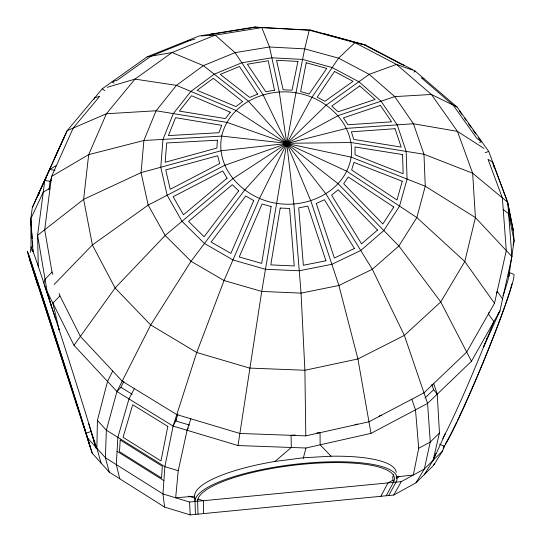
<?xml version="1.0" encoding="UTF-8"?>
<svg xmlns="http://www.w3.org/2000/svg" width="542" height="542" viewBox="0 0 542 542"><rect width="100%" height="100%" fill="white"/><g stroke="black" fill="none" stroke-linecap="round" stroke-linejoin="round"><path stroke-width="0.81" d="M101.069 463.044L96.869 448.302L97.411 420.355L107.526 381.412L112.716 371.013M190.865 418.803L187.098 430.28L178.237 470.7L175.662 497.807L194.612 496.221A101.53 25.779 -6.9 0 1 275.031 461.445L303.412 457.766L331.087 456.215A101.53 25.779 -6.9 0 1 396.243 472.38M94.125 99.227L94.775 97.702L99.735 96.3L73.184 128.068L51.558 176.462L44.695 229.767L52.012 271.996L52.804 274.374M48.97 189.707L50.06 181.292L51.693 177.634M30.284 252.335L31.029 246.773L30.799 218.765L32.324 207.539L67.167 130.663L102.235 88.807L147.153 56.842L198.921 36.05L254.51 27.1L310.972 30.169L365.423 45.006L415.03 70.982L457.028 106.998L488.748 151.489L507.732 202.295L513.22 229.672L514.094 240.777L508.83 276.501M284.252 143.339L351.053 142.519L423.966 154.246L472.651 173.223L507.732 202.295L511.919 256.59L499.941 310.912L471.465 361.27L427.591 403.424L370.999 433.383L305.973 448.004L238.013 445.544L261.725 291.433L286.759 143.501L295.946 92.824L304.685 48.875L309.245 30.189L310.708 30.169M286.332 145.974L287.064 141.835M411.805 399.244L415.504 409.82L418.709 448.261L413.329 475.029L395.951 476.913M365.423 45.006L354.963 42.649L338.581 58.157L311.975 97.255L286.759 143.501L259.496 198.514L224.056 280.519L196.732 352.496L173.115 426.087L164.863 466.655L162.952 493.938L164.619 507.102L190.181 514.9L393.749 495.036L415.971 482.82L433.62 465.321L442.597 450.944L444.393 446.269A95.555 5.684 -67.5 0 0 488.132 350.383A95.555 5.684 -67.5 0 0 513.735 274.327L509.046 272.396M59.153 293.5L59.945 295.898L80.379 336.392L122.194 381.161L176.8 414.603L239.821 433.444L305.803 435.863L368.96 421.778L423.973 392.842L466.703 352.07L494.507 303.283L506.296 250.58L502.353 197.83L488.01 159.294L492.786 162.282L493.234 164.727M433.688 383.573L437.225 394.163L439.454 433.011L433.105 460.334L424.447 474.413M513.091 244.889L514.094 240.777L508.62 213.812L503.22 209.429M303.202 458.579L305.973 448.004M412.205 69.979L396.48 64.41L369.21 74.349L326.359 105.006L286.759 143.501L244.605 190.134L191.035 261.305L150.703 324.956L116.936 391.534L106.367 430.172L105.392 457.726L109.267 472.157L164.619 507.102M96.869 448.302L91.124 431.466A97.174 1.03 72.2 0 0 59.139 329.773L43.882 283.134L45.054 279.286L52.012 271.996M177.925 414.054L175.71 420.951L189.666 425.131M433.62 465.321L434.196 463.817M488.979 312.49L488.389 314.014L493.897 321.602L483.545 347.097A95.5 5.264 -67.5 0 1 442.794 438.492M496.323 293.534L497.197 291.271L502.576 298.94M485.659 341.724L483.545 347.097L499.941 310.912L497.868 314.563M486.567 339.428L487.17 337.89M435.883 453.41L433.105 460.334L445.395 433.498M38.407 195.201L39.437 192.911M45.616 179.158L46.3 177.634M37.08 196.956L50.596 167.492M54.911 157.322L64.484 136.577M32.324 207.539L67.167 130.663L106.415 113.752L156.089 110.771L226.827 122.356L289.211 144.145M43.882 283.134A97.174 1.03 72.2 0 0 32.893 251.38L30.799 218.765L43.272 192.071L50.047 188.176M285.675 145.784L287.599 142.045M187.098 430.28L188.203 428.072M51.415 180.5L50.06 181.292L44.803 180.432L37.588 235.316L47.161 291.698L73.99 345.301L116.936 391.534L173.115 426.087L176.414 419.555M116.936 391.534L120.873 387.3L123.888 381.365M134.321 388.587L128.976 398.946L117.865 437.347L116.313 464.602L119.782 478.789M380.911 496.289L387.923 482.915L393.079 480.104M386.209 495.774L393.438 482.387L392.638 477.238A98.861 25.101 -6.9 0 0 393.546 474.69M388.689 495.53L396.012 482.136A101.74 25.42 -6.9 0 0 303.046 463.451A101.74 25.42 -6.9 0 0 195.018 501.506L195.432 514.385M393.749 495.036L401.263 481.635L424.325 469.013L442.597 450.944M415.971 482.82L424.325 469.013L430.253 442.021L427.591 403.424L404.352 335.403L372.32 269.286L325.972 193.975L286.759 143.501L248.256 101.015L203.379 65.636L172.085 52.513L147.153 56.842M443.539 446.777L444.399 445.382M443.099 448.349L444.393 446.269L439.589 444.183M73.99 345.301L115.114 288.012L165.154 235.452L232.721 178.799L286.759 143.501L338.167 115.588L394.732 96.611L431.398 94.471L457.028 106.998M285.133 145.405L288.615 141.821M413.919 72.174L415.03 70.982M54.173 284.455L92.391 244.964L148.183 205.1L224.652 165.351L286.759 143.501L346.602 128.359L413.451 123.752L457.455 131.381L483.965 148.413M59.945 295.898L52.865 303.093L59.139 329.773M439.454 433.011L430.253 442.021L418.709 448.261M424.948 398.018L433.607 389.732L431.832 384.427M275.031 461.445L291.318 447.468L291.068 435.321L295.099 434.955M284.699 144.958L289.035 142.39M56.483 165.432L49.729 169.47L54.952 170.323M51.558 176.462L88.678 154.633L143.901 140.48L221.685 136.117L289.272 143.583M396.188 478.41L399.671 476.513M194.91 39.105L190.222 40.406L150.954 56.185L117.16 80.257L112.079 81.795L113.969 83.183M284.428 144.436L289.225 143M354.922 424.908L357.266 424.054M379.088 416.08L381.419 415.226M485.083 152.654L488.748 151.489M479.521 142.451L481.791 141.733L476.96 138.576L453.119 105.087L421.269 77.757L424.007 78.678M107.235 87.323L134.978 79.118L172.085 52.513L215.228 35.122L261.813 27.608L309.245 30.189L354.963 42.649L396.48 64.41L431.398 94.471L457.455 131.381L472.651 173.223L475.409 217.579L464.792 261.549L440.748 301.921L404.352 335.403L357.91 358.96L304.889 370.261L249.605 368.079L196.732 352.496L150.703 324.956L115.114 288.012L92.391 244.964L83.624 199.368L88.678 154.633L106.415 113.752L134.978 79.118L176.441 85.345L235.905 110.405L286.759 143.501L338.249 183.833L398.878 245.987L440.748 301.921L471.465 361.27M209.727 35.02L213.616 33.943L255.621 27.175M322.714 33.367L363.831 44.647L401.304 64.268L404.23 65.325M284.252 143.894L286.759 143.501L351.162 157.146L425.26 186.218L475.409 217.579L511.919 256.59M109.267 472.157L92.181 453.18L29.437 258.69L30.813 262.931A97.269 0.61 72.2 0 1 46.693 309.577A97.269 0.61 72.2 0 1 86.063 433.227L87.641 438.092L105.392 457.726L162.952 493.938L189.551 502.034L401.263 481.635M316.833 432.977L320.044 432.685L320.139 444.819L331.087 456.215M211.014 34.105L213.616 33.943M201.4 35.914L215.228 35.122L235.059 52.655L263.039 94.742L286.759 143.501L310.823 200.919L338.899 285.485L357.91 358.96L370.999 433.383M187.844 40.501L190.222 40.406M298.398 29.498L298.791 29.505M254.51 27.1L261.813 27.608L269.503 46.991L279.279 91.964L286.759 143.501L293.866 204.11L301.054 293.114L304.889 370.261L305.803 435.863M284.326 142.77L286.759 143.501L346.819 171.245L416.839 217.552L464.792 261.549L494.507 303.283M173.115 426.087L238.013 445.544M178.237 470.7L164.863 466.655L106.367 430.172L97.411 420.355M188.365 496.126L194.754 498.071M198.243 499.128L203.406 500.7L203.494 513.599M288.988 144.653L284.57 142.221M120.873 387.3L132.18 394.237M117.072 451.317L163.88 480.639M102.235 88.807L104.667 90.602M288.69 145.148L284.997 141.719M433.607 389.732L437.225 394.163M288.242 145.554L285.58 141.266M459.338 110.907L461.77 114.321M464.69 118.413L466.147 120.46M468.579 123.867L471.012 127.282M472.956 130.012L475.869 134.104M478.301 137.512L480.734 140.92M287.673 145.852L286.488 141.835M506.892 200.506L493.681 165.147L494.121 167.573M512.346 227.335L513.22 229.672M91.517 433.139L96.042 448.315M88.732 423.6A94.626 1.003 72.2 0 1 90.351 429.095L90.866 430.673M85.297 430.849L31.483 265.011A94.715 0.596 72.2 0 1 46.971 310.505A94.715 0.596 72.2 0 1 85.297 430.849L89.911 446.174M31.029 246.773L32.473 251.407M30.813 262.931L37.757 285.377M87.641 438.092L92.181 453.18M90.656 448.471L86.063 433.227L91.124 431.466L95.514 446.764M31.992 249.984L32.473 251.59M47.161 291.698L51.341 305.905M90.351 429.095L90.819 430.714M508.098 205.371L513.193 230.743M507.183 201.292L507.847 204.585M508.674 208.697L509.5 212.81M510.821 219.395L511.648 223.507M287.023 146.008L286.759 143.501L220.912 150.784L141.062 172.647L83.624 199.368L37.588 235.316L38.272 266.393M197.573 499.69L197.999 514.134M194.612 496.221L195.018 501.506M30.799 218.765L31.693 231.163M31.809 232.816L32.222 238.602M32.405 241.082L32.818 246.867M32.994 249.347L33.17 251.827M189.551 502.034L190.181 514.9M44.397 284.814A94.626 1.003 72.2 0 1 55.589 318.94M58.448 327.747A94.626 1.003 72.2 0 1 58.97 329.36M509.209 272.721A95.5 5.264 -67.5 0 1 503.03 295.681M511.905 283.879A93.041 5.528 -67.5 0 1 505.049 305.444M504.738 306.338A93.041 5.528 -67.5 0 1 458.837 417.631M458.43 418.492A93.041 5.528 -67.5 0 1 457.624 420.199M456.825 421.866A93.041 5.528 -67.5 0 1 451.344 432.956M451.019 433.593A93.041 5.528 -67.5 0 1 445.267 443.993M197.695 501.248A99.064 24.749 -6.9 0 1 302.89 464.25A99.064 24.749 -6.9 0 1 393.438 482.387M221.685 136.117C215.181 169.883 244.767 198.44 276.325 203.291C308.08 208.609 345.464 191.211 351.162 157.146C355.389 124.531 326.528 97.316 295.946 92.824C265.228 87.547 229.11 103.928 221.685 136.117M217.349 140.188L216.915 148.054L165.174 162.268L166.679 142.966L217.349 140.188M120.216 440.002L119.497 451.696L161.557 478.037L162.322 466.276L120.216 440.002M162.979 139.409L160.771 167.254L167.16 195.235L182.004 221.319L204.449 243.487L232.958 259.93L265.397 269.279L299.245 270.763L331.867 264.3L360.755 250.492L383.817 230.546L399.542 206.116L407.069 179.084L406.175 151.381L397.225 124.87L381.06 101.198L358.892 81.727L332.185 67.547L302.592 59.424L271.854 57.791L241.793 62.784L214.212 74.179L190.865 91.422L173.338 113.596L162.979 139.409M143.901 140.48L141.062 172.647L148.183 205.1L165.154 235.452L191.035 261.305L224.056 280.519L261.725 291.433L301.054 293.114L338.899 285.485L372.32 269.286L398.878 245.987L416.839 217.552L425.26 186.218L423.966 154.246L413.451 123.752L394.732 96.611L369.21 74.349L338.581 58.157L304.685 48.875L269.503 46.991L235.059 52.655L203.379 65.636L176.441 85.345L156.089 110.771L143.901 140.48M271.135 206.57L261.698 263.412L239.239 256.942L262.098 204.002L271.135 206.57M280.194 208.047L270.804 264.902L294.238 265.932L289.618 208.487L280.194 208.047M306.21 62.764L300.627 91.584L309.211 93.962L326.765 68.407L306.21 62.764M167.824 426.391L160.981 460.951L123.061 437.326L132.688 404.759L167.824 426.391M297.924 61.422L292.05 90.196L283.127 89.735L276.576 60.297L297.924 61.422M402.239 181.258L396.988 199.984L351.65 169.951L353.96 162.383L402.239 181.258M221.692 125.337L218.921 132.709L168.399 135.602L175.554 117.695L221.692 125.337M253.737 200.526L230.872 253.405L211.123 242.03L245.743 196.028L253.737 200.526M393.797 207.044L382.869 223.954L343.682 183.745L348.269 176.983L393.797 207.044M334.495 71.469L317.199 97.154L324.902 101.3L353.038 81.327L334.495 71.469M238.697 190.818L204.131 236.732L188.562 221.4L232.322 184.727L238.697 190.818M230.323 112.18L225.445 118.583L179.382 111.11L191.516 95.717L230.323 112.18M377.544 230.045L361.548 243.832L331.623 195.201L338.201 189.747L377.544 230.045M227.078 178.189L183.447 214.781L173.135 196.726L222.755 170.96L227.078 178.189M242.592 101.55L235.966 106.578L197.125 90.311L213.318 78.333L242.592 101.55M359.746 85.941L331.785 106.103L338.113 111.774L375.125 99.464L359.746 85.941M219.666 163.576L170.215 189.307L165.75 169.924L217.674 155.75L219.666 163.576M354.414 248.466L334.394 258.006L316.277 203.453L324.407 199.72L354.414 248.466M257.646 94.091L249.727 97.445L220.309 74.396L239.442 66.476L257.646 94.091M380.389 105.385L343.438 117.899L347.971 124.741L391.581 121.828L380.389 105.385M325.952 260.783L303.364 265.248L298.71 207.857L307.815 206.136L325.952 260.783M274.489 90.236L265.79 91.727L247.355 64.227L268.229 60.758L274.489 90.236M395.03 128.711L351.372 131.814L353.77 139.409L401.209 147.106L395.03 128.711M402.557 154.545L354.99 146.977L355.057 154.822L403.146 173.745L402.557 154.545"/></g></svg>
